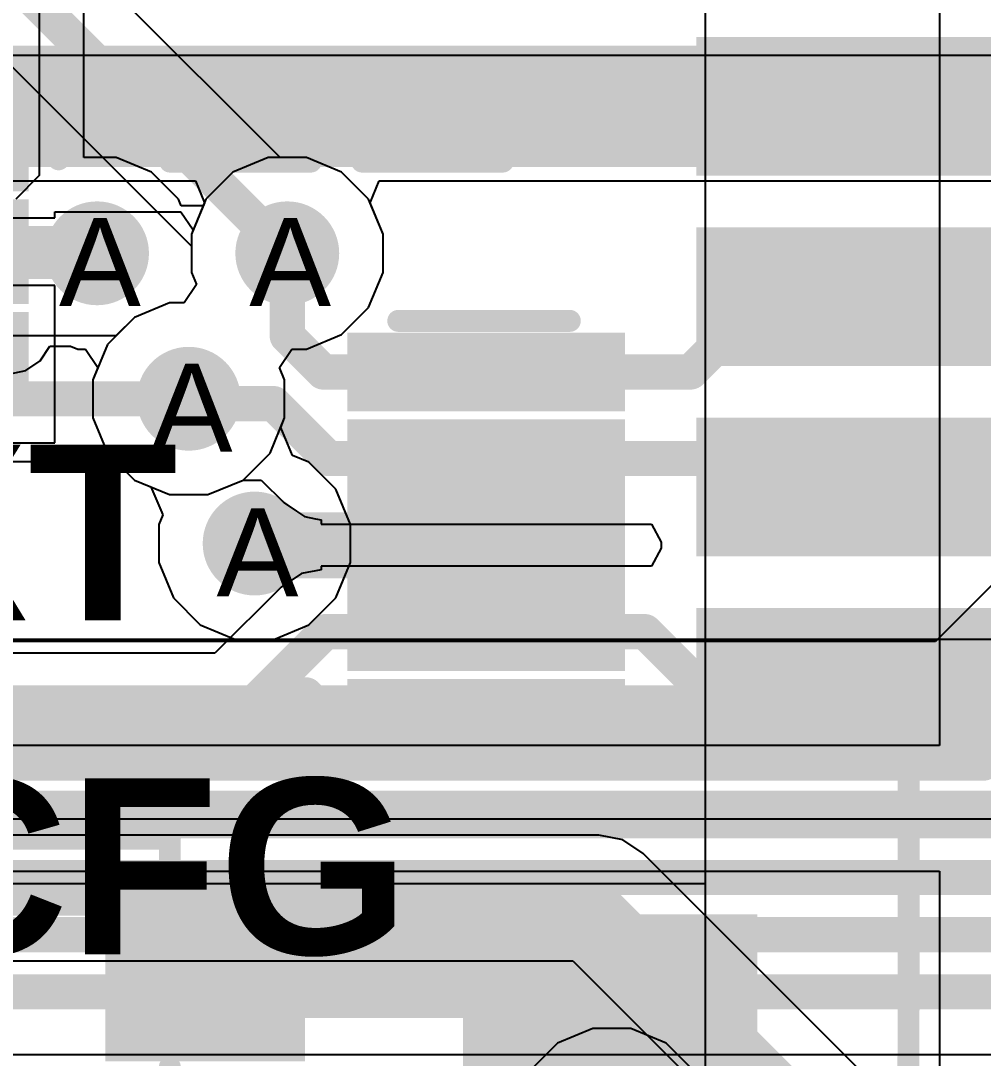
# Model space of a CAD drawing. Header units: inches. Extents: x 0 to 5271, y 0 to 5417.
# Drawn here: x 130.17 to 135.73, y 56.98 to 62.97 of the extents above; entities that cross this region are included whole.
import ezdxf

# ---------------------------------------------------------------- set-up
doc = ezdxf.new("R2010")
doc.units = ezdxf.units.IN
for name, color, linetype in [('Bottom Layer', 5, 'Continuous'), ('Bottom Overlay', 54, 'Continuous'), ('Bottom Paste', 16, 'Continuous'), ('Bottom Solder', 6, 'Continuous'), ('Drill Drawing', 1, 'Continuous'), ('L2_GND1', 16, 'Continuous'), ('L3_SIG1', 76, 'Continuous'), ('L4_PWR', 90, 'Continuous'), ('L5_GND2', 156, 'Continuous'), ('L6_SIG2', 130, 'Continuous'), ('L7_GND3', 216, 'Continuous'), ('Top Layer', 1, 'Continuous'), ('Top Overlay', 2, 'Continuous'), ('Via Holes', 16, 'Continuous')]:
    doc.layers.add(name, color=color, linetype=linetype)
doc.styles.add('Arial', font='', dxfattribs={"height": 0.2})
doc.styles.add('Arial_Bold', font='', dxfattribs={"height": 0.2})
doc.styles.get('Arial').set_extended_font_data('Arial')
doc.styles.get('Arial_Bold').set_extended_font_data('Arial', bold=True)

# ---------------------------------------------------------------- blocks, each defined once
blk = doc.blocks.new('SC_70_6_B_297')
at = {"layer": 'Bottom Layer'}
for points in [[(-1.465, 0.85), (-0.315, 0.85), (-0.315, 0.45), (-1.465, 0.45)], [(0.315, 0.85), (1.465, 0.85), (1.465, 0.45), (0.315, 0.45)], [(-1.465, 0.2), (-0.315, 0.2), (-0.315, -0.2), (-1.465, -0.2)], [(0.315, 0.2), (1.465, 0.2), (1.465, -0.2), (0.315, -0.2)], [(-1.465, -0.45), (-0.315, -0.45), (-0.315, -0.85), (-1.465, -0.85)], [(0.315, -0.45), (1.465, -0.45), (1.465, -0.85), (0.315, -0.85)]]:
    blk.add_hatch(color=5, dxfattribs=at).paths.add_polyline_path(points)
at = {"layer": 'Bottom Paste'}
for points in [[(-1.465, 0.85), (-0.315, 0.85), (-0.315, 0.45), (-1.465, 0.45)], [(0.315, 0.85), (1.465, 0.85), (1.465, 0.45), (0.315, 0.45)], [(-1.465, 0.2), (-0.315, 0.2), (-0.315, -0.2), (-1.465, -0.2)], [(0.315, 0.2), (1.465, 0.2), (1.465, -0.2), (0.315, -0.2)], [(-1.465, -0.45), (-0.315, -0.45), (-0.315, -0.85), (-1.465, -0.85)], [(0.315, -0.45), (1.465, -0.45), (1.465, -0.85), (0.315, -0.85)]]:
    blk.add_hatch(color=16, dxfattribs=at).paths.add_polyline_path(points)
at = {"layer": 'Bottom Solder'}
for points in [[(-1.5666, 0.9516), (-0.2134, 0.9516), (-0.2134, 0.3484), (-1.5666, 0.3484)], [(0.2134, 0.9516), (1.5666, 0.9516), (1.5666, 0.3484), (0.2134, 0.3484)], [(-1.5666, 0.3016), (-0.2134, 0.3016), (-0.2134, -0.3016), (-1.5666, -0.3016)], [(0.2134, 0.3016), (1.5666, 0.3016), (1.5666, -0.3016), (0.2134, -0.3016)], [(-1.5666, -0.3484), (-0.2134, -0.3484), (-0.2134, -0.9516), (-1.5666, -0.9516)], [(0.2134, -0.3484), (1.5666, -0.3484), (1.5666, -0.9516), (0.2134, -0.9516)]]:
    blk.add_hatch(color=6, dxfattribs=at).paths.add_polyline_path(points)
at = {"layer": 'Bottom Overlay'}
for points in [[(0.625, 1.07, 0.127, 0.127, 0), (-0.625, 1.07, 0.127, 0.127, 0)], [(-1.7406, -0.5334, 0.127, 0.127, 0), (-1.7406, -0.7874, 0.127, 0.127, 0)], [(-1.6136, -0.6604, 0.127, 0.127, 0), (-1.7406, -0.5334, 0.127, 0.127, 0)], [(-1.6136, -0.6604, 0.127, 0.127, 0), (-1.7406, -0.7874, 0.127, 0.127, 0)], [(0.625, -1.07, 0.127, 0.127, 0), (-0.625, -1.07, 0.127, 0.127, 0)]]:
    blk.add_lwpolyline(points, format="xyseb", dxfattribs=at)
for points in [[(-0.6567, 1.07, 0.0635, 0.0635, 1), (-0.5932, 1.07, 0.0635, 0.0635, 1)], [(0.5932, 1.07, 0.0635, 0.0635, 1), (0.6567, 1.07, 0.0635, 0.0635, 1)], [(-1.7724, -0.5334, 0.0635, 0.0635, 1), (-1.7089, -0.5334, 0.0635, 0.0635, 1)], [(-1.7724, -0.5334, 0.0635, 0.0635, 1), (-1.7089, -0.5334, 0.0635, 0.0635, 1)], [(-1.6454, -0.6604, 0.0635, 0.0635, 1), (-1.5819, -0.6604, 0.0635, 0.0635, 1)], [(-1.6454, -0.6604, 0.0635, 0.0635, 1), (-1.5819, -0.6604, 0.0635, 0.0635, 1)], [(-1.7724, -0.7874, 0.0635, 0.0635, 1), (-1.7089, -0.7874, 0.0635, 0.0635, 1)], [(-1.7724, -0.7874, 0.0635, 0.0635, 1), (-1.7089, -0.7874, 0.0635, 0.0635, 1)], [(-0.6567, -1.07, 0.0635, 0.0635, 1), (-0.5932, -1.07, 0.0635, 0.0635, 1)], [(0.5932, -1.07, 0.0635, 0.0635, 1), (0.6567, -1.07, 0.0635, 0.0635, 1)]]:
    blk.add_lwpolyline(points, format="xyseb", close=True, dxfattribs=at)
blk = doc.blocks.new('SOD_123_B_302')
at = {"layer": 'Bottom Layer'}
for points in [[(-2.05, -0.45), (-2.05, 0.45), (-1.1, 0.45), (-1.1, -0.45)], [(1.1, -0.45), (1.1, 0.45), (2.05, 0.45), (2.05, -0.45)]]:
    blk.add_hatch(color=5, dxfattribs=at).paths.add_polyline_path(points)
at = {"layer": 'Bottom Overlay'}
for points in [[(0.9652, 0.5077), (2.8194, 0.5077), (2.8194, 0.7997), (0.9652, 0.7997)], [(2.1199, -0.7878), (2.8194, -0.7878), (2.8194, 0.787), (2.1199, 0.787)], [(0.9652, -0.8003), (2.8194, -0.8003), (2.8194, -0.5083), (0.9652, -0.5083)]]:
    blk.add_hatch(color=54, dxfattribs=at).paths.add_polyline_path(points)
at = {"layer": 'Bottom Paste'}
for points in [[(-2.05, -0.45), (-2.05, 0.45), (-1.1, 0.45), (-1.1, -0.45)], [(1.1, -0.45), (1.1, 0.45), (2.05, 0.45), (2.05, -0.45)]]:
    blk.add_hatch(color=16, dxfattribs=at).paths.add_polyline_path(points)
at = {"layer": 'Bottom Solder'}
for points in [[(-2.1516, -0.5516), (-2.1516, 0.5516), (-0.9984, 0.5516), (-0.9984, -0.5516)], [(0.9984, -0.5516), (0.9984, 0.5516), (2.1516, 0.5516), (2.1516, -0.5516)]]:
    blk.add_hatch(color=6, dxfattribs=at).paths.add_polyline_path(points)
at = {"layer": 'Bottom Overlay'}
for points in [[(-1.3716, 0.7366, 0.127, 0.127, 0), (-1.3716, 0.5842, 0.127, 0.127, 0)], [(0.9652, 0.7366, 0.127, 0.127, 0), (-1.3716, 0.7366, 0.127, 0.127, 0)], [(-1.3716, -0.5842, 0.127, 0.127, 0), (-1.3716, -0.7366, 0.127, 0.127, 0)], [(0.9652, -0.7366, 0.127, 0.127, 0), (-1.3716, -0.7366, 0.127, 0.127, 0)]]:
    blk.add_lwpolyline(points, format="xyseb", dxfattribs=at)
for points in [[(-1.4034, 0.7366, 0.0635, 0.0635, 1), (-1.3399, 0.7366, 0.0635, 0.0635, 1)], [(-1.4034, 0.7366, 0.0635, 0.0635, 1), (-1.3399, 0.7366, 0.0635, 0.0635, 1)], [(0.9334, 0.7366, 0.0635, 0.0635, 1), (0.9969, 0.7366, 0.0635, 0.0635, 1)], [(-1.4034, 0.5842, 0.0635, 0.0635, 1), (-1.3399, 0.5842, 0.0635, 0.0635, 1)], [(-1.4034, -0.5842, 0.0635, 0.0635, 1), (-1.3399, -0.5842, 0.0635, 0.0635, 1)], [(-1.4034, -0.7366, 0.0635, 0.0635, 1), (-1.3399, -0.7366, 0.0635, 0.0635, 1)], [(-1.4034, -0.7366, 0.0635, 0.0635, 1), (-1.3399, -0.7366, 0.0635, 0.0635, 1)], [(0.9334, -0.7366, 0.0635, 0.0635, 1), (0.9969, -0.7366, 0.0635, 0.0635, 1)]]:
    blk.add_lwpolyline(points, format="xyseb", close=True, dxfattribs=at)
blk = doc.blocks.new('CAP_0402_B_334')
at = {"layer": 'Bottom Layer'}
for points in [[(-0.2413, 0.3175), (-0.2413, -0.3175), (-0.6985, -0.3175), (-0.6985, 0.3175)], [(0.6985, 0.3175), (0.6985, -0.3175), (0.2413, -0.3175), (0.2413, 0.3175)]]:
    blk.add_hatch(color=5, dxfattribs=at).paths.add_polyline_path(points)
at = {"layer": 'Bottom Paste'}
for points in [[(-0.2413, 0.3175), (-0.2413, -0.3175), (-0.6985, -0.3175), (-0.6985, 0.3175)], [(0.6985, 0.3175), (0.6985, -0.3175), (0.2413, -0.3175), (0.2413, 0.3175)]]:
    blk.add_hatch(color=16, dxfattribs=at).paths.add_polyline_path(points)
at = {"layer": 'Bottom Solder'}
for points in [[(-0.1813, 0.3775), (-0.1813, -0.3775), (-0.7585, -0.3775), (-0.7585, 0.3775)], [(0.7585, 0.3775), (0.7585, -0.3775), (0.1813, -0.3775), (0.1813, 0.3775)]]:
    blk.add_hatch(color=6, dxfattribs=at).paths.add_polyline_path(points)
at = {"layer": 'Bottom Overlay'}
for points in [[(-0.7874, -0.4064, 0.127, 0.127, 0), (-0.7874, 0.4064, 0.127, 0.127, 0)], [(-0.2794, 0.4064, 0.127, 0.127, 0), (-0.7874, 0.4064, 0.127, 0.127, 0)], [(0.7874, 0.4064, 0.127, 0.127, 0), (0.2794, 0.4064, 0.127, 0.127, 0)], [(0.7874, -0.4064, 0.127, 0.127, 0), (0.7874, 0.4064, 0.127, 0.127, 0)], [(-0.2794, -0.4064, 0.127, 0.127, 0), (-0.7874, -0.4064, 0.127, 0.127, 0)], [(0.7874, -0.4064, 0.127, 0.127, 0), (0.2794, -0.4064, 0.127, 0.127, 0)]]:
    blk.add_lwpolyline(points, format="xyseb", dxfattribs=at)
for points in [[(-0.8191, 0.4064, 0.0635, 0.0635, 1), (-0.7556, 0.4064, 0.0635, 0.0635, 1)], [(-0.8191, 0.4064, 0.0635, 0.0635, 1), (-0.7556, 0.4064, 0.0635, 0.0635, 1)], [(-0.3111, 0.4064, 0.0635, 0.0635, 1), (-0.2476, 0.4064, 0.0635, 0.0635, 1)], [(0.2477, 0.4064, 0.0635, 0.0635, 1), (0.3112, 0.4064, 0.0635, 0.0635, 1)], [(0.7557, 0.4064, 0.0635, 0.0635, 1), (0.8192, 0.4064, 0.0635, 0.0635, 1)], [(0.7557, 0.4064, 0.0635, 0.0635, 1), (0.8192, 0.4064, 0.0635, 0.0635, 1)], [(-0.8191, -0.4064, 0.0635, 0.0635, 1), (-0.7556, -0.4064, 0.0635, 0.0635, 1)], [(-0.8191, -0.4064, 0.0635, 0.0635, 1), (-0.7556, -0.4064, 0.0635, 0.0635, 1)], [(-0.3111, -0.4064, 0.0635, 0.0635, 1), (-0.2476, -0.4064, 0.0635, 0.0635, 1)], [(0.2477, -0.4064, 0.0635, 0.0635, 1), (0.3112, -0.4064, 0.0635, 0.0635, 1)], [(0.7557, -0.4064, 0.0635, 0.0635, 1), (0.8192, -0.4064, 0.0635, 0.0635, 1)], [(0.7557, -0.4064, 0.0635, 0.0635, 1), (0.8192, -0.4064, 0.0635, 0.0635, 1)]]:
    blk.add_lwpolyline(points, format="xyseb", close=True, dxfattribs=at)
blk = doc.blocks.new('CAP_0402_B_335')
at = {"layer": 'Bottom Layer'}
for points in [[(-0.2413, 0.3175), (-0.2413, -0.3175), (-0.6985, -0.3175), (-0.6985, 0.3175)], [(0.6985, 0.3175), (0.6985, -0.3175), (0.2413, -0.3175), (0.2413, 0.3175)]]:
    blk.add_hatch(color=5, dxfattribs=at).paths.add_polyline_path(points)
at = {"layer": 'Bottom Paste'}
for points in [[(-0.2413, 0.3175), (-0.2413, -0.3175), (-0.6985, -0.3175), (-0.6985, 0.3175)], [(0.6985, 0.3175), (0.6985, -0.3175), (0.2413, -0.3175), (0.2413, 0.3175)]]:
    blk.add_hatch(color=16, dxfattribs=at).paths.add_polyline_path(points)
at = {"layer": 'Bottom Solder'}
for points in [[(-0.1813, 0.3775), (-0.1813, -0.3775), (-0.7585, -0.3775), (-0.7585, 0.3775)], [(0.7585, 0.3775), (0.7585, -0.3775), (0.1813, -0.3775), (0.1813, 0.3775)]]:
    blk.add_hatch(color=6, dxfattribs=at).paths.add_polyline_path(points)
at = {"layer": 'Bottom Overlay'}
for points in [[(-0.7874, -0.4064, 0.127, 0.127, 0), (-0.7874, 0.4064, 0.127, 0.127, 0)], [(-0.2794, 0.4064, 0.127, 0.127, 0), (-0.7874, 0.4064, 0.127, 0.127, 0)], [(0.7874, 0.4064, 0.127, 0.127, 0), (0.2794, 0.4064, 0.127, 0.127, 0)], [(0.7874, -0.4064, 0.127, 0.127, 0), (0.7874, 0.4064, 0.127, 0.127, 0)], [(-0.2794, -0.4064, 0.127, 0.127, 0), (-0.7874, -0.4064, 0.127, 0.127, 0)], [(0.7874, -0.4064, 0.127, 0.127, 0), (0.2794, -0.4064, 0.127, 0.127, 0)]]:
    blk.add_lwpolyline(points, format="xyseb", dxfattribs=at)
for points in [[(-0.8192, 0.4064, 0.0635, 0.0635, 1), (-0.7557, 0.4064, 0.0635, 0.0635, 1)], [(-0.8192, 0.4064, 0.0635, 0.0635, 1), (-0.7557, 0.4064, 0.0635, 0.0635, 1)], [(-0.3112, 0.4064, 0.0635, 0.0635, 1), (-0.2477, 0.4064, 0.0635, 0.0635, 1)], [(0.2476, 0.4064, 0.0635, 0.0635, 1), (0.3111, 0.4064, 0.0635, 0.0635, 1)], [(0.7556, 0.4064, 0.0635, 0.0635, 1), (0.8191, 0.4064, 0.0635, 0.0635, 1)], [(0.7556, 0.4064, 0.0635, 0.0635, 1), (0.8191, 0.4064, 0.0635, 0.0635, 1)], [(-0.8192, -0.4064, 0.0635, 0.0635, 1), (-0.7557, -0.4064, 0.0635, 0.0635, 1)], [(-0.8192, -0.4064, 0.0635, 0.0635, 1), (-0.7557, -0.4064, 0.0635, 0.0635, 1)], [(-0.3112, -0.4064, 0.0635, 0.0635, 1), (-0.2477, -0.4064, 0.0635, 0.0635, 1)], [(0.2476, -0.4064, 0.0635, 0.0635, 1), (0.3111, -0.4064, 0.0635, 0.0635, 1)], [(0.7556, -0.4064, 0.0635, 0.0635, 1), (0.8191, -0.4064, 0.0635, 0.0635, 1)], [(0.7556, -0.4064, 0.0635, 0.0635, 1), (0.8191, -0.4064, 0.0635, 0.0635, 1)]]:
    blk.add_lwpolyline(points, format="xyseb", close=True, dxfattribs=at)
blk = doc.blocks.new('U_DFN2510_10_B_423')
at = {"layer": 'Bottom Layer'}
for points in [[(-0.7, 1.125), (-0.075, 1.125), (-0.075, 0.875), (-0.7, 0.875)], [(0.075, 1.125), (0.7, 1.125), (0.7, 0.875), (0.075, 0.875)], [(-0.7, 0.625), (-0.075, 0.625), (-0.075, 0.375), (-0.7, 0.375)], [(0.075, 0.625), (0.7, 0.625), (0.7, 0.375), (0.075, 0.375)], [(-0.7, 0.225), (-0.075, 0.225), (-0.075, -0.225), (-0.7, -0.225)], [(0.075, 0.225), (0.7, 0.225), (0.7, -0.225), (0.075, -0.225)], [(-0.7, -0.375), (-0.075, -0.375), (-0.075, -0.625), (-0.7, -0.625)], [(0.075, -0.375), (0.7, -0.375), (0.7, -0.625), (0.075, -0.625)], [(-0.7, -0.875), (-0.075, -0.875), (-0.075, -1.125), (-0.7, -1.125)], [(0.075, -0.875), (0.7, -0.875), (0.7, -1.125), (0.075, -1.125)]]:
    blk.add_hatch(color=5, dxfattribs=at).paths.add_polyline_path(points)
at = {"layer": 'Bottom Paste'}
for points in [[(-0.7, 1.125), (-0.075, 1.125), (-0.075, 0.875), (-0.7, 0.875)], [(0.075, 1.125), (0.7, 1.125), (0.7, 0.875), (0.075, 0.875)], [(-0.7, 0.625), (-0.075, 0.625), (-0.075, 0.375), (-0.7, 0.375)], [(0.075, 0.625), (0.7, 0.625), (0.7, 0.375), (0.075, 0.375)], [(-0.7, 0.225), (-0.075, 0.225), (-0.075, -0.225), (-0.7, -0.225)], [(0.075, 0.225), (0.7, 0.225), (0.7, -0.225), (0.075, -0.225)], [(-0.7, -0.375), (-0.075, -0.375), (-0.075, -0.625), (-0.7, -0.625)], [(0.075, -0.375), (0.7, -0.375), (0.7, -0.625), (0.075, -0.625)], [(-0.7, -0.875), (-0.075, -0.875), (-0.075, -1.125), (-0.7, -1.125)], [(0.075, -0.875), (0.7, -0.875), (0.7, -1.125), (0.075, -1.125)]]:
    blk.add_hatch(color=16, dxfattribs=at).paths.add_polyline_path(points)
at = {"layer": 'Bottom Solder'}
for points in [[(-0.8016, 1.2266), (0.0266, 1.2266), (0.0266, 0.7734), (-0.8016, 0.7734)], [(-0.0266, 1.2266), (0.8016, 1.2266), (0.8016, 0.7734), (-0.0266, 0.7734)], [(-0.8016, 0.7266), (0.0266, 0.7266), (0.0266, 0.2734), (-0.8016, 0.2734)], [(-0.0266, 0.7266), (0.8016, 0.7266), (0.8016, 0.2734), (-0.0266, 0.2734)], [(-0.8016, 0.3266), (0.0266, 0.3266), (0.0266, -0.3266), (-0.8016, -0.3266)], [(-0.0266, 0.3266), (0.8016, 0.3266), (0.8016, -0.3266), (-0.0266, -0.3266)], [(-0.8016, -0.2734), (0.0266, -0.2734), (0.0266, -0.7266), (-0.8016, -0.7266)], [(-0.0266, -0.2734), (0.8016, -0.2734), (0.8016, -0.7266), (-0.0266, -0.7266)], [(-0.8016, -0.7734), (0.0266, -0.7734), (0.0266, -1.2266), (-0.8016, -1.2266)], [(-0.0266, -0.7734), (0.8016, -0.7734), (0.8016, -1.2266), (-0.0266, -1.2266)]]:
    blk.add_hatch(color=6, dxfattribs=at).paths.add_polyline_path(points)
at = {"layer": 'Bottom Overlay'}
for points in [[(-0.508, 1.2954, 0.127, 0.127, 0), (0.4826, 1.2954, 0.127, 0.127, 0)], [(-1.0414, -1.1684, 0.2, 0.2, 0), (-1.0414, -0.8636, 0.2, 0.2, 0)], [(-1.0414, -0.8636, 0.2, 0.2, 0), (-0.889, -1.016, 0.2, 0.2, 0)], [(-1.0414, -1.1684, 0.2, 0.2, 0), (-0.889, -1.016, 0.2, 0.2, 0)], [(-0.508, -1.2954, 0.127, 0.127, 0), (0.4826, -1.2954, 0.127, 0.127, 0)]]:
    blk.add_lwpolyline(points, format="xyseb", dxfattribs=at)
for points in [[(-0.5398, 1.2954, 0.0635, 0.0635, 1), (-0.4763, 1.2954, 0.0635, 0.0635, 1)], [(0.4508, 1.2954, 0.0635, 0.0635, 1), (0.5143, 1.2954, 0.0635, 0.0635, 1)], [(-1.0914, -0.8636, 0.1, 0.1, 1), (-0.9914, -0.8636, 0.1, 0.1, 1)], [(-1.0914, -0.8636, 0.1, 0.1, 1), (-0.9914, -0.8636, 0.1, 0.1, 1)], [(-0.939, -1.016, 0.1, 0.1, 1), (-0.839, -1.016, 0.1, 0.1, 1)], [(-0.939, -1.016, 0.1, 0.1, 1), (-0.839, -1.016, 0.1, 0.1, 1)], [(-1.0914, -1.1684, 0.1, 0.1, 1), (-0.9914, -1.1684, 0.1, 0.1, 1)], [(-1.0914, -1.1684, 0.1, 0.1, 1), (-0.9914, -1.1684, 0.1, 0.1, 1)], [(-0.5398, -1.2954, 0.0635, 0.0635, 1), (-0.4763, -1.2954, 0.0635, 0.0635, 1)], [(0.4508, -1.2954, 0.0635, 0.0635, 1), (0.5143, -1.2954, 0.0635, 0.0635, 1)]]:
    blk.add_lwpolyline(points, format="xyseb", close=True, dxfattribs=at)
blk = doc.blocks.new('TF_01A_B_532')
at = {"layer": 'Bottom Layer'}
for points in [[(-1.4045, -4.5), (-0.7045, -4.5), (-0.7045, -6.1), (-1.4045, -6.1)], [(-0.3042, -4.5), (0.3959, -4.5), (0.3959, -6.1), (-0.3042, -6.1)], [(0.7954, -4.5), (1.4954, -4.5), (1.4954, -6.1), (0.7954, -6.1)], [(1.895, -4.5), (2.595, -4.5), (2.595, -6.1), (1.895, -6.1)]]:
    blk.add_hatch(color=5, dxfattribs=at).paths.add_polyline_path(points)
at = {"layer": 'Bottom Paste'}
for points in [[(-1.4045, -4.5), (-0.7045, -4.5), (-0.7045, -6.1), (-1.4045, -6.1)], [(-0.3042, -4.5), (0.3959, -4.5), (0.3959, -6.1), (-0.3042, -6.1)], [(0.7954, -4.5), (1.4954, -4.5), (1.4954, -6.1), (0.7954, -6.1)], [(1.895, -4.5), (2.595, -4.5), (2.595, -6.1), (1.895, -6.1)]]:
    blk.add_hatch(color=16, dxfattribs=at).paths.add_polyline_path(points)
at = {"layer": 'Bottom Solder'}
for points in [[(-1.4553, -4.4492), (-0.6537, -4.4492), (-0.6537, -6.1508), (-1.4553, -6.1508)], [(-0.355, -4.4492), (0.4467, -4.4492), (0.4467, -6.1508), (-0.355, -6.1508)], [(0.7446, -4.4492), (1.5462, -4.4492), (1.5462, -6.1508), (0.7446, -6.1508)], [(1.8442, -4.4492), (2.6458, -4.4492), (2.6458, -6.1508), (1.8442, -6.1508)]]:
    blk.add_hatch(color=6, dxfattribs=at).paths.add_polyline_path(points)
at = {"layer": 'Bottom Overlay'}
blk.add_lwpolyline([(5.8386, -4.9266, 0.127, 0.127, 0), (2.7395, -4.9256, 0.127, 0.127, 0)], format="xyseb", dxfattribs=at)
blk.add_lwpolyline([(2.7078, -4.9256, 0.0635, 0.0635, 1), (2.7713, -4.9256, 0.0635, 0.0635, 1)], format="xyseb", close=True, dxfattribs=at)

msp = doc.modelspace()

# ---------------------------------------------------------------- hatches: boundary and pattern name
at = {"layer": 'Bottom Layer'}
for points in [[(128.9651, 62.1265), (135.7262, 62.1265), (135.7262, 62.8265), (128.9651, 62.8265)], [(131.523, 59.7485), (133.2484, 59.7485), (133.2484, 60.1301), (131.523, 60.1301)], [(134.4268, 57.2091), (134.4268, 57.8081), (131.441, 57.8081), (131.441, 57.2091)], [(134.4268, 57.8081), (132.7268, 57.8081), (132.7268, 54.8223), (134.4268, 54.8223)]]:
    msp.add_hatch(color=5, dxfattribs=at).paths.add_polyline_path(points)
h = msp.add_hatch(color=5, dxfattribs=at)
edge = h.paths.add_edge_path()
edge.add_arc((130.6126, 61.6269), 0.3, 0, 360)
h = msp.add_hatch(color=5, dxfattribs=at)
edge = h.paths.add_edge_path()
edge.add_arc((131.7115, 61.6269), 0.3, 0, 360)
h = msp.add_hatch(color=5, dxfattribs=at)
edge = h.paths.add_edge_path()
edge.add_arc((131.1421, 60.7866), 0.3, 0, 360)
h = msp.add_hatch(color=5, dxfattribs=at)
edge = h.paths.add_edge_path()
edge.add_arc((131.523, 59.9502), 0.3, 0, 360)
at = {"layer": 'L2_GND1'}
h = msp.add_hatch(color=16, dxfattribs=at)
edge = h.paths.add_edge_path()
edge.add_arc((130.6126, 61.6269), 0.3, 0, 360)
h = msp.add_hatch(color=16, dxfattribs=at)
edge = h.paths.add_edge_path()
edge.add_arc((131.7115, 61.6269), 0.3, 0, 360)
h = msp.add_hatch(color=16, dxfattribs=at)
edge = h.paths.add_edge_path()
edge.add_arc((131.1421, 60.7866), 0.3, 0, 360)
h = msp.add_hatch(color=16, dxfattribs=at)
edge = h.paths.add_edge_path()
edge.add_arc((131.523, 59.9502), 0.3, 0, 360)
at = {"layer": 'L3_SIG1'}
h = msp.add_hatch(color=76, dxfattribs=at)
edge = h.paths.add_edge_path()
edge.add_arc((130.6126, 61.6269), 0.3, 0, 360)
h = msp.add_hatch(color=76, dxfattribs=at)
edge = h.paths.add_edge_path()
edge.add_arc((131.7115, 61.6269), 0.3, 0, 360)
h = msp.add_hatch(color=76, dxfattribs=at)
edge = h.paths.add_edge_path()
edge.add_arc((131.1421, 60.7866), 0.3, 0, 360)
h = msp.add_hatch(color=76, dxfattribs=at)
edge = h.paths.add_edge_path()
edge.add_arc((131.523, 59.9502), 0.3, 0, 360)
at = {"layer": 'L4_PWR'}
h = msp.add_hatch(color=90, dxfattribs=at)
edge = h.paths.add_edge_path()
edge.add_arc((130.6126, 61.6269), 0.3, 0, 360)
h = msp.add_hatch(color=90, dxfattribs=at)
edge = h.paths.add_edge_path()
edge.add_arc((131.7115, 61.6269), 0.3, 0, 360)
h = msp.add_hatch(color=90, dxfattribs=at)
edge = h.paths.add_edge_path()
edge.add_arc((131.1421, 60.7866), 0.3, 0, 360)
h = msp.add_hatch(color=90, dxfattribs=at)
edge = h.paths.add_edge_path()
edge.add_arc((131.523, 59.9502), 0.3, 0, 360)
at = {"layer": 'L5_GND2'}
h = msp.add_hatch(color=156, dxfattribs=at)
edge = h.paths.add_edge_path()
edge.add_arc((130.6126, 61.6269), 0.3, 0, 360)
h = msp.add_hatch(color=156, dxfattribs=at)
edge = h.paths.add_edge_path()
edge.add_arc((131.7115, 61.6269), 0.3, 0, 360)
h = msp.add_hatch(color=156, dxfattribs=at)
edge = h.paths.add_edge_path()
edge.add_arc((131.1421, 60.7866), 0.3, 0, 360)
h = msp.add_hatch(color=156, dxfattribs=at)
edge = h.paths.add_edge_path()
edge.add_arc((131.523, 59.9502), 0.3, 0, 360)
at = {"layer": 'L6_SIG2'}
h = msp.add_hatch(color=130, dxfattribs=at)
edge = h.paths.add_edge_path()
edge.add_arc((130.6126, 61.6269), 0.3, 0, 360)
h = msp.add_hatch(color=130, dxfattribs=at)
edge = h.paths.add_edge_path()
edge.add_arc((131.7115, 61.6269), 0.3, 0, 360)
h = msp.add_hatch(color=130, dxfattribs=at)
edge = h.paths.add_edge_path()
edge.add_arc((131.1421, 60.7866), 0.3, 0, 360)
h = msp.add_hatch(color=130, dxfattribs=at)
edge = h.paths.add_edge_path()
edge.add_arc((131.523, 59.9502), 0.3, 0, 360)
at = {"layer": 'L7_GND3'}
h = msp.add_hatch(color=216, dxfattribs=at)
edge = h.paths.add_edge_path()
edge.add_arc((130.6126, 61.6269), 0.3, 0, 360)
h = msp.add_hatch(color=216, dxfattribs=at)
edge = h.paths.add_edge_path()
edge.add_arc((131.7115, 61.6269), 0.3, 0, 360)
h = msp.add_hatch(color=216, dxfattribs=at)
edge = h.paths.add_edge_path()
edge.add_arc((131.1421, 60.7866), 0.3, 0, 360)
h = msp.add_hatch(color=216, dxfattribs=at)
edge = h.paths.add_edge_path()
edge.add_arc((131.523, 59.9502), 0.3, 0, 360)
at = {"layer": 'Top Layer'}
h = msp.add_hatch(color=1, dxfattribs=at)
edge = h.paths.add_edge_path()
edge.add_arc((130.6126, 61.6269), 0.3, 0, 360)
h = msp.add_hatch(color=1, dxfattribs=at)
edge = h.paths.add_edge_path()
edge.add_arc((131.7115, 61.6269), 0.3, 0, 360)
h = msp.add_hatch(color=1, dxfattribs=at)
edge = h.paths.add_edge_path()
edge.add_arc((131.1421, 60.7866), 0.3, 0, 360)
h = msp.add_hatch(color=1, dxfattribs=at)
edge = h.paths.add_edge_path()
edge.add_arc((131.523, 59.9502), 0.3, 0, 360)
at = {"layer": 'Via Holes'}
h = msp.add_hatch(color=7, dxfattribs=at)
edge = h.paths.add_edge_path()
edge.add_arc((130.6126, 61.6269), 0.15, 0, 360)
h = msp.add_hatch(color=7, dxfattribs=at)
edge = h.paths.add_edge_path()
edge.add_arc((131.7115, 61.6269), 0.15, 0, 360)
h = msp.add_hatch(color=7, dxfattribs=at)
edge = h.paths.add_edge_path()
edge.add_arc((131.1421, 60.7866), 0.15, 0, 360)
h = msp.add_hatch(color=7, dxfattribs=at)
edge = h.paths.add_edge_path()
edge.add_arc((131.523, 59.9502), 0.15, 0, 360)

# ---------------------------------------------------------------- linework, layer by layer
at = {"layer": 'Bottom Layer'}
for p, q in [((134.1262, 68.5799), (134.1262, 53.0937)), ((130.3691, 61.8326), (130.3691, 61.8675)), ((130.3691, 61.8675), (131.0973, 61.8675)), ((131.0973, 61.8675), (131.1678, 61.7619)), ((128.7112, 61.8326), (130.3691, 61.8326)), ((131.1678, 61.7619), (131.1575, 61.7371)), ((131.1575, 61.7371), (131.1575, 61.5167)), ((131.1575, 61.5167), (131.1867, 61.4462)), ((130.3691, 61.4406), (128.7161, 61.4406)), ((130.3691, 60.5326), (130.3691, 61.4406)), ((131.1867, 61.4462), (131.1162, 61.3406)), ((131.0319, 61.3406), (130.8283, 61.2563)), ((131.1162, 61.3406), (131.0319, 61.3406)), ((130.8283, 61.2563), (130.6725, 61.1004)), ((130.6725, 61.1004), (130.5881, 60.8968)), ((130.5881, 60.8968), (130.5881, 60.6764)), ((130.5881, 60.6764), (130.6725, 60.4728)), ((128.7211, 60.5326), (130.3691, 60.5326)), ((130.6725, 60.4728), (130.8283, 60.317)), ((130.8283, 60.317), (131.0319, 60.2326)), ((131.2523, 60.2326), (131.4559, 60.317)), ((131.4559, 60.317), (131.5614, 60.317)), ((131.5614, 60.317), (131.6935, 60.1849)), ((131.0319, 60.2326), (131.2523, 60.2326)), ((131.6935, 60.1849), (131.6935, 60.1849)), ((131.6935, 60.1849), (131.6935, 60.1849)), ((131.6935, 60.1849), (131.765, 60.137)), ((131.765, 60.137), (131.8111, 60.1063)), ((131.8111, 60.1063), (131.8111, 60.1063)), ((131.8111, 60.1063), (131.8111, 60.1063)), ((131.8111, 60.1063), (131.874, 60.0938)), ((131.874, 60.0938), (131.9069, 60.0872)), ((131.9069, 60.0872), (131.9069, 60.0622)), ((131.9069, 60.0622), (133.8149, 60.0622)), ((133.8149, 60.0622), (133.8722, 59.959)), ((133.8722, 59.959), (133.8722, 59.9235)), ((133.8722, 59.9235), (133.8149, 59.8202)), ((131.7933, 59.7762), (131.6756, 59.6976)), ((131.9069, 59.7988), (131.7933, 59.7762)), ((133.8149, 59.8202), (131.9069, 59.8202)), ((131.9069, 59.8202), (131.9069, 59.7988)), ((131.6756, 59.6976), (131.294, 59.316)), ((131.6756, 59.6976), (131.6756, 59.6976)), ((131.294, 59.316), (122.8138, 59.316)), ((129.0099, 57.986), (134.1262, 57.986)), ((134.1262, 57.986), (134.1262, 53.0937))]:
    msp.add_line(p, q, dxfattribs=at)
for points in [[(129.545, 61.6317, 0.3048, 0.3048, 0), (130.6077, 61.6317, 0.3048, 0.3048, 0)], [(130.6077, 61.6317, 0.254, 0.254, 0), (130.6126, 61.6269, 0.254, 0.254, 0)], [(131.7115, 61.6269, 0.2032, 0.2032, 0), (131.7115, 61.6366, 0.2032, 0.2032, 0)], [(131.7115, 61.1489, 0.2032, 0.2032, 0), (131.7115, 61.6269, 0.2032, 0.2032, 0)], [(134.0412, 60.9412, 0.2032, 0.2032, 0), (134.4762, 61.3762, 0.2032, 0.2032, 0)], [(134.4762, 61.3762, 0.2032, 0.2032, 0), (134.9262, 61.3762, 0.2032, 0.2032, 0)], [(131.7115, 61.1489, 0.2032, 0.2032, 0), (131.9193, 60.9412, 0.2032, 0.2032, 0)], [(131.9193, 60.9412, 0.2032, 0.2032, 0), (132.4734, 60.9412, 0.2032, 0.2032, 0)], [(132.4734, 60.9412, 0.2032, 0.2032, 0), (133.2484, 60.9412, 0.2032, 0.2032, 0)], [(133.2484, 60.9412, 0.2032, 0.2032, 0), (134.0412, 60.9412, 0.2032, 0.2032, 0)], [(131.1421, 60.7866, 0.2032, 0.2032, 0), (131.1703, 60.7585, 0.2032, 0.2032, 0)], [(131.1703, 60.7585, 0.2032, 0.2032, 0), (131.6327, 60.7585, 0.2032, 0.2032, 0)], [(131.6327, 60.7585, 0.2032, 0.2032, 0), (131.9498, 60.4412, 0.2032, 0.2032, 0)], [(131.9498, 60.4412, 0.2032, 0.2032, 0), (132.4734, 60.4412, 0.2032, 0.2032, 0)], [(132.4734, 60.4412, 0.2032, 0.2032, 0), (133.2484, 60.4412, 0.2032, 0.2032, 0)], [(133.2484, 60.4412, 0.2032, 0.2032, 0), (134.7616, 60.4412, 0.2032, 0.2032, 0)], [(134.7616, 60.4412, 0.2032, 0.2032, 0), (134.9262, 60.2766, 0.2032, 0.2032, 0)], [(131.4442, 58.9534, 0.2032, 0.2032, 0), (131.932, 59.4412, 0.2032, 0.2032, 0)], [(131.932, 59.4412, 0.2032, 0.2032, 0), (132.4734, 59.4412, 0.2032, 0.2032, 0)], [(132.4734, 59.4412, 0.2032, 0.2032, 0), (133.2484, 59.4412, 0.2032, 0.2032, 0)], [(133.2484, 59.4412, 0.2032, 0.2032, 0), (133.7771, 59.4412, 0.2032, 0.2032, 0)], [(133.7771, 59.4412, 0.2032, 0.2032, 0), (134.0411, 59.1771, 0.2032, 0.2032, 0)], [(134.0411, 59.1771, 0.2032, 0.2032, 0), (134.9262, 59.177, 0.2032, 0.2032, 0)], [(58.3776, 58.9534, 0.2032, 0.2032, 0), (131.4442, 58.9534, 0.2032, 0.2032, 0)], [(100.5332, 58.3486, 0.2032, 0.2032, 0), (139.569, 58.3486, 0.2032, 0.2032, 0)]]:
    msp.add_lwpolyline(points, format="xyseb", dxfattribs=at)
for points in [[(130.5315, 61.6317, 0.1524, 0.1524, 1), (130.6839, 61.6317, 0.1524, 0.1524, 1)], [(130.5442, 61.6317, 0.127, 0.127, 1), (130.6712, 61.6317, 0.127, 0.127, 1)], [(130.5491, 61.6269, 0.127, 0.127, 1), (130.6761, 61.6269, 0.127, 0.127, 1)], [(131.6607, 61.6366, 0.1016, 0.1016, 1), (131.7623, 61.6366, 0.1016, 0.1016, 1)], [(131.6607, 61.6269, 0.1016, 0.1016, 1), (131.7623, 61.6269, 0.1016, 0.1016, 1)], [(131.6607, 61.6269, 0.1016, 0.1016, 1), (131.7623, 61.6269, 0.1016, 0.1016, 1)], [(134.4254, 61.3762, 0.1016, 0.1016, 1), (134.527, 61.3762, 0.1016, 0.1016, 1)], [(134.4254, 61.3762, 0.1016, 0.1016, 1), (134.527, 61.3762, 0.1016, 0.1016, 1)], [(134.8754, 61.3762, 0.1016, 0.1016, 1), (134.977, 61.3762, 0.1016, 0.1016, 1)], [(131.6607, 61.1489, 0.1016, 0.1016, 1), (131.7623, 61.1489, 0.1016, 0.1016, 1)], [(131.6607, 61.1489, 0.1016, 0.1016, 1), (131.7623, 61.1489, 0.1016, 0.1016, 1)], [(131.8685, 60.9412, 0.1016, 0.1016, 1), (131.9701, 60.9412, 0.1016, 0.1016, 1)], [(131.8685, 60.9412, 0.1016, 0.1016, 1), (131.9701, 60.9412, 0.1016, 0.1016, 1)], [(132.4226, 60.9412, 0.1016, 0.1016, 1), (132.5242, 60.9412, 0.1016, 0.1016, 1)], [(132.4226, 60.9412, 0.1016, 0.1016, 1), (132.5242, 60.9412, 0.1016, 0.1016, 1)], [(133.1976, 60.9412, 0.1016, 0.1016, 1), (133.2992, 60.9412, 0.1016, 0.1016, 1)], [(133.1976, 60.9412, 0.1016, 0.1016, 1), (133.2992, 60.9412, 0.1016, 0.1016, 1)], [(133.9904, 60.9412, 0.1016, 0.1016, 1), (134.092, 60.9412, 0.1016, 0.1016, 1)], [(133.9904, 60.9412, 0.1016, 0.1016, 1), (134.092, 60.9412, 0.1016, 0.1016, 1)], [(131.0913, 60.7866, 0.1016, 0.1016, 1), (131.1929, 60.7866, 0.1016, 0.1016, 1)], [(131.1195, 60.7585, 0.1016, 0.1016, 1), (131.2211, 60.7585, 0.1016, 0.1016, 1)], [(131.1195, 60.7585, 0.1016, 0.1016, 1), (131.2211, 60.7585, 0.1016, 0.1016, 1)], [(131.5819, 60.7585, 0.1016, 0.1016, 1), (131.6835, 60.7585, 0.1016, 0.1016, 1)], [(131.5819, 60.7585, 0.1016, 0.1016, 1), (131.6835, 60.7585, 0.1016, 0.1016, 1)], [(131.899, 60.4412, 0.1016, 0.1016, 1), (132.0006, 60.4412, 0.1016, 0.1016, 1)], [(131.899, 60.4412, 0.1016, 0.1016, 1), (132.0006, 60.4412, 0.1016, 0.1016, 1)], [(132.4226, 60.4412, 0.1016, 0.1016, 1), (132.5242, 60.4412, 0.1016, 0.1016, 1)], [(132.4226, 60.4412, 0.1016, 0.1016, 1), (132.5242, 60.4412, 0.1016, 0.1016, 1)], [(133.1976, 60.4412, 0.1016, 0.1016, 1), (133.2992, 60.4412, 0.1016, 0.1016, 1)], [(133.1976, 60.4412, 0.1016, 0.1016, 1), (133.2992, 60.4412, 0.1016, 0.1016, 1)], [(134.7108, 60.4412, 0.1016, 0.1016, 1), (134.8124, 60.4412, 0.1016, 0.1016, 1)], [(134.7108, 60.4412, 0.1016, 0.1016, 1), (134.8124, 60.4412, 0.1016, 0.1016, 1)], [(134.8754, 60.2766, 0.1016, 0.1016, 1), (134.977, 60.2766, 0.1016, 0.1016, 1)], [(131.8812, 59.4412, 0.1016, 0.1016, 1), (131.9828, 59.4412, 0.1016, 0.1016, 1)], [(131.8812, 59.4412, 0.1016, 0.1016, 1), (131.9828, 59.4412, 0.1016, 0.1016, 1)], [(132.4226, 59.4412, 0.1016, 0.1016, 1), (132.5242, 59.4412, 0.1016, 0.1016, 1)], [(132.4226, 59.4412, 0.1016, 0.1016, 1), (132.5242, 59.4412, 0.1016, 0.1016, 1)], [(133.1976, 59.4412, 0.1016, 0.1016, 1), (133.2992, 59.4412, 0.1016, 0.1016, 1)], [(133.1976, 59.4412, 0.1016, 0.1016, 1), (133.2992, 59.4412, 0.1016, 0.1016, 1)], [(133.7263, 59.4412, 0.1016, 0.1016, 1), (133.8279, 59.4412, 0.1016, 0.1016, 1)], [(133.7263, 59.4412, 0.1016, 0.1016, 1), (133.8279, 59.4412, 0.1016, 0.1016, 1)], [(133.9903, 59.1771, 0.1016, 0.1016, 1), (134.0919, 59.1771, 0.1016, 0.1016, 1)], [(133.9903, 59.1771, 0.1016, 0.1016, 1), (134.0919, 59.1771, 0.1016, 0.1016, 1)], [(134.8754, 59.177, 0.1016, 0.1016, 1), (134.977, 59.177, 0.1016, 0.1016, 1)], [(131.3934, 58.9534, 0.1016, 0.1016, 1), (131.495, 58.9534, 0.1016, 0.1016, 1)], [(131.3934, 58.9534, 0.1016, 0.1016, 1), (131.495, 58.9534, 0.1016, 0.1016, 1)]]:
    msp.add_lwpolyline(points, format="xyseb", close=True, dxfattribs=at)
at = {"layer": 'L2_GND1'}
for p, q in [((135.4786, 64.0666), (135.4786, 58.7826)), ((131.6013, 62.1809), (131.3977, 62.0965)), ((131.8217, 62.1809), (131.6013, 62.1809)), ((132.0254, 62.0965), (131.8217, 62.1809)), ((131.3977, 62.0965), (131.2419, 61.9407)), ((132.1812, 61.9407), (132.0254, 62.0965)), ((131.2419, 61.9407), (131.1575, 61.7371)), ((132.2655, 61.7371), (132.1812, 61.9407)), ((131.1575, 61.7371), (131.1575, 61.5167)), ((132.2655, 61.5167), (132.2655, 61.7371)), ((131.1575, 61.5167), (131.1867, 61.4462)), ((132.1812, 61.313), (132.2655, 61.5167)), ((131.1867, 61.4462), (131.1162, 61.3406)), ((131.0319, 61.3406), (130.8283, 61.2563)), ((131.1162, 61.3406), (131.0319, 61.3406)), ((132.0254, 61.1572), (132.1812, 61.313)), ((130.8283, 61.2563), (130.6725, 61.1004)), ((131.8217, 61.0729), (132.0254, 61.1572)), ((130.6725, 61.1004), (130.5881, 60.8968)), ((131.6669, 60.9673), (131.7375, 61.0729)), ((131.7375, 61.0729), (131.8217, 61.0729)), ((131.6961, 60.8968), (131.6669, 60.9673)), ((130.5881, 60.8968), (130.5881, 60.6764)), ((131.6961, 60.6764), (131.6961, 60.8968)), ((130.5881, 60.6764), (130.6725, 60.4728)), ((131.6118, 60.4728), (131.6961, 60.6764)), ((130.6725, 60.4728), (130.8283, 60.317)), ((131.4559, 60.317), (131.6118, 60.4728)), ((130.8283, 60.317), (131.0319, 60.2326)), ((131.2523, 60.2326), (131.4559, 60.317)), ((131.0319, 60.2326), (131.2523, 60.2326)), ((135.3516, 58.7826), (115.4577, 58.7826)), ((135.4786, 58.7826), (135.3516, 58.7826)), ((115.6079, 58.0574), (135.4786, 58.0574)), ((135.4786, 58.0574), (135.4786, 53.0807))]:
    msp.add_line(p, q, dxfattribs=at)
msp.add_lwpolyline([(115.4577, 58.42, 0.2032, 0.2032, 0), (141.224, 58.42, 0.2032, 0.2032, 0)], format="xyseb", dxfattribs=at)
at = {"layer": 'L3_SIG1'}
for p, q in [((131.6013, 62.1809), (131.3977, 62.0965)), ((131.8217, 62.1809), (131.6013, 62.1809)), ((132.0254, 62.0965), (131.8217, 62.1809)), ((131.3977, 62.0965), (131.2419, 61.9407)), ((132.1812, 61.9407), (132.0254, 62.0965)), ((131.2419, 61.9407), (131.1575, 61.7371)), ((132.2655, 61.7371), (132.1812, 61.9407)), ((131.1575, 61.7371), (131.1575, 61.5167)), ((132.2655, 61.5167), (132.2655, 61.7371)), ((131.1575, 61.5167), (131.1867, 61.4462)), ((132.1812, 61.313), (132.2655, 61.5167)), ((131.1867, 61.4462), (131.1162, 61.3406)), ((131.0319, 61.3406), (130.8283, 61.2563)), ((131.1162, 61.3406), (131.0319, 61.3406)), ((132.0254, 61.1572), (132.1812, 61.313)), ((130.8283, 61.2563), (130.6725, 61.1004)), ((131.8217, 61.0729), (132.0254, 61.1572)), ((130.6725, 61.1004), (130.5881, 60.8968)), ((131.6669, 60.9673), (131.7375, 61.0729)), ((131.7375, 61.0729), (131.8217, 61.0729)), ((131.6961, 60.8968), (131.6669, 60.9673)), ((130.5881, 60.8968), (130.5881, 60.6764)), ((131.6961, 60.6764), (131.6961, 60.8968)), ((130.5881, 60.6764), (130.6725, 60.4728)), ((131.6118, 60.4728), (131.6961, 60.6764)), ((130.6725, 60.4728), (130.8283, 60.317)), ((131.4559, 60.317), (131.6118, 60.4728)), ((130.8283, 60.317), (131.0319, 60.2326)), ((131.2523, 60.2326), (131.4559, 60.317)), ((131.0319, 60.2326), (131.2523, 60.2326))]:
    msp.add_line(p, q, dxfattribs=at)
at = {"layer": 'L4_PWR'}
for p, q in [((130.2782, 68.3768), (130.2782, 62.076)), ((130.5372, 62.1809), (130.5372, 65.279)), ((130.7228, 62.1809), (130.5372, 62.1809)), ((130.9264, 62.0965), (130.7228, 62.1809)), ((131.6013, 62.1809), (131.3977, 62.0965)), ((131.8217, 62.1809), (131.6013, 62.1809)), ((132.0254, 62.0965), (131.8217, 62.1809)), ((130.2782, 62.076), (130.1429, 61.9407)), ((131.0822, 61.9407), (130.9264, 62.0965)), ((131.3977, 62.0965), (131.2419, 61.9407)), ((132.1812, 61.9407), (132.0254, 62.0965)), ((131.0986, 61.9013), (131.0822, 61.9407)), ((131.2419, 61.9407), (131.2256, 61.9013)), ((132.2655, 61.7371), (132.1812, 61.9407)), ((131.2256, 61.9013), (131.0986, 61.9013)), ((132.2655, 61.5167), (132.2655, 61.7371)), ((132.1812, 61.313), (132.2655, 61.5167)), ((132.0254, 61.1572), (132.1812, 61.313)), ((131.8217, 61.0729), (132.0254, 61.1572)), ((130.2846, 61.0055), (130.3407, 61.0895)), ((130.3407, 61.0895), (130.4602, 61.0903)), ((130.4602, 61.0903), (130.5024, 61.0729)), ((130.5024, 61.0729), (130.5467, 61.0729)), ((130.5467, 61.0729), (130.6173, 60.9673)), ((131.6669, 60.9673), (131.7375, 61.0729)), ((131.7375, 61.0729), (131.8217, 61.0729)), ((130.2005, 60.9493), (130.2846, 61.0055)), ((130.6173, 60.9673), (130.5881, 60.8968)), ((131.6961, 60.8968), (131.6669, 60.9673)), ((130.1014, 60.9296), (130.2005, 60.9493)), ((130.5881, 60.8968), (130.5881, 60.6764)), ((131.6961, 60.6764), (131.6961, 60.8968)), ((130.5881, 60.6764), (130.6725, 60.4728)), ((131.6734, 60.6215), (131.6961, 60.6764)), ((131.7413, 60.4594), (131.6734, 60.6215)), ((130.6725, 60.4728), (130.8283, 60.317)), ((131.8368, 60.4198), (131.7413, 60.4594)), ((131.9927, 60.264), (131.8368, 60.4198)), ((130.8283, 60.317), (130.9238, 60.2774)), ((130.9238, 60.2774), (130.9918, 60.1153)), ((132.077, 60.0603), (131.9927, 60.264)), ((130.9918, 60.1153), (130.969, 60.0603)), ((130.969, 60.0603), (130.969, 59.84)), ((132.077, 59.84), (132.077, 60.0603)), ((130.969, 59.84), (131.0534, 59.6363)), ((131.9927, 59.6363), (132.077, 59.84)), ((131.0534, 59.6363), (131.2092, 59.4805)), ((131.8368, 59.4805), (131.9927, 59.6363)), ((131.2092, 59.4805), (131.4128, 59.3962)), ((131.6332, 59.3962), (131.8368, 59.4805)), ((131.4128, 59.3962), (131.6332, 59.3962)), ((133.4761, 57.1484), (133.2725, 57.064)), ((133.6965, 57.1484), (133.4761, 57.1484)), ((133.9001, 57.064), (133.6965, 57.1484)), ((133.2725, 57.064), (133.1167, 56.9082)), ((134.056, 56.9082), (133.9001, 57.064))]:
    msp.add_line(p, q, dxfattribs=at)
at = {"layer": 'L5_GND2'}
for p, q in [((142.2118, 66.1403), (135.4558, 59.3844)), ((131.6013, 62.1809), (131.3977, 62.0965)), ((131.8217, 62.1809), (131.6013, 62.1809)), ((132.0254, 62.0965), (131.8217, 62.1809)), ((131.3977, 62.0965), (131.2419, 61.9407)), ((132.1812, 61.9407), (132.0254, 62.0965)), ((131.2419, 61.9407), (131.1575, 61.7371)), ((132.2655, 61.7371), (132.1812, 61.9407)), ((131.1575, 61.7371), (131.1575, 61.5167)), ((132.2655, 61.5167), (132.2655, 61.7371)), ((131.1575, 61.5167), (131.1867, 61.4462)), ((132.1812, 61.313), (132.2655, 61.5167)), ((131.1867, 61.4462), (131.1162, 61.3406)), ((131.0319, 61.3406), (130.8283, 61.2563)), ((131.1162, 61.3406), (131.0319, 61.3406)), ((132.0254, 61.1572), (132.1812, 61.313)), ((130.8283, 61.2563), (130.6725, 61.1004)), ((131.8217, 61.0729), (132.0254, 61.1572)), ((130.6725, 61.1004), (130.5881, 60.8968)), ((131.6669, 60.9673), (131.7375, 61.0729)), ((131.7375, 61.0729), (131.8217, 61.0729)), ((131.6961, 60.8968), (131.6669, 60.9673)), ((130.5881, 60.8968), (130.5881, 60.6764)), ((131.6961, 60.6764), (131.6961, 60.8968)), ((130.5881, 60.6764), (130.6725, 60.4728)), ((131.6118, 60.4728), (131.6961, 60.6764)), ((130.6725, 60.4728), (130.8283, 60.317)), ((131.4559, 60.317), (131.6118, 60.4728)), ((130.8283, 60.317), (131.0319, 60.2326)), ((131.2523, 60.2326), (131.4559, 60.317)), ((131.0319, 60.2326), (131.2523, 60.2326)), ((135.4558, 59.3844), (122.8686, 59.3844)), ((107.4346, 56.998), (136.307, 56.998))]:
    msp.add_line(p, q, dxfattribs=at)
for points in [[(135.606, 59.0218, 0.2032, 0.2032, 0), (142.5743, 65.9902, 0.2032, 0.2032, 0)], [(135.7325, 58.6814, 0.2032, 0.2032, 0), (142.9045, 65.8534, 0.2032, 0.2032, 0)], [(108.109, 59.0218, 0.2032, 0.2032, 0), (135.606, 59.0218, 0.2032, 0.2032, 0)], [(107.9825, 58.6814, 0.2032, 0.2032, 0), (135.7325, 58.6814, 0.2032, 0.2032, 0)], [(107.8458, 58.3512, 0.2032, 0.2032, 0), (135.8693, 58.3512, 0.2032, 0.2032, 0)], [(107.709, 58.021, 0.2032, 0.2032, 0), (136.0335, 58.021, 0.2032, 0.2032, 0)], [(107.5722, 57.6908, 0.2032, 0.2032, 0), (136.1702, 57.6908, 0.2032, 0.2032, 0)], [(107.4346, 57.3606, 0.2032, 0.2032, 0), (136.307, 57.3606, 0.2032, 0.2032, 0)]]:
    msp.add_lwpolyline(points, format="xyseb", dxfattribs=at)
for points in [[(135.5552, 59.0218, 0.1016, 0.1016, 1), (135.6568, 59.0218, 0.1016, 0.1016, 1)], [(135.5552, 59.0218, 0.1016, 0.1016, 1), (135.6568, 59.0218, 0.1016, 0.1016, 1)], [(135.6817, 58.6814, 0.1016, 0.1016, 1), (135.7833, 58.6814, 0.1016, 0.1016, 1)], [(135.6817, 58.6814, 0.1016, 0.1016, 1), (135.7833, 58.6814, 0.1016, 0.1016, 1)]]:
    msp.add_lwpolyline(points, format="xyseb", close=True, dxfattribs=at)
at = {"layer": 'L6_SIG2'}
for p, q in [((137.7972, 62.7704), (122.8083, 62.7704)), ((126.1947, 62.0452), (131.1805, 62.0452)), ((131.1805, 62.0452), (131.2326, 61.9182)), ((132.1905, 61.9182), (132.2426, 62.0452)), ((132.2426, 62.0452), (137.9474, 62.0452)), ((131.2326, 61.9182), (131.1575, 61.7371)), ((132.2655, 61.7371), (132.1905, 61.9182)), ((131.1575, 61.7371), (131.1575, 61.5167)), ((132.2655, 61.5167), (132.2655, 61.7371)), ((131.1575, 61.5167), (131.1867, 61.4462)), ((132.1812, 61.313), (132.2655, 61.5167)), ((131.1867, 61.4462), (131.1162, 61.3406)), ((131.0319, 61.3406), (130.8283, 61.2563)), ((131.1162, 61.3406), (131.0319, 61.3406)), ((132.0254, 61.1572), (132.1812, 61.313)), ((130.8283, 61.2563), (130.6725, 61.1004)), ((131.8217, 61.0729), (132.0254, 61.1572)), ((130.6725, 61.1004), (130.5881, 60.8968)), ((131.6669, 60.9673), (131.7375, 61.0729)), ((131.7375, 61.0729), (131.8217, 61.0729)), ((131.6961, 60.8968), (131.6669, 60.9673)), ((130.5881, 60.8968), (130.5881, 60.6764)), ((131.6961, 60.6764), (131.6961, 60.8968)), ((130.5881, 60.6764), (130.6725, 60.4728)), ((131.6118, 60.4728), (131.6961, 60.6764)), ((130.6725, 60.4728), (130.8283, 60.317)), ((131.4559, 60.317), (131.6118, 60.4728)), ((130.8283, 60.317), (131.0319, 60.2326)), ((131.2523, 60.2326), (131.4559, 60.317)), ((131.0319, 60.2326), (131.2523, 60.2326)), ((135.7835, 59.3952), (122.8794, 59.3952)), ((122.2502, 58.3592), (135.9981, 58.3592))]:
    msp.add_line(p, q, dxfattribs=at)
for points in [[(122.8083, 62.4078, 0.2032, 0.2032, 0), (137.9474, 62.4078, 0.2032, 0.2032, 0)], [(122.2502, 58.8772, 0.508, 0.508, 0), (135.9981, 58.8772, 0.508, 0.508, 0)]]:
    msp.add_lwpolyline(points, format="xyseb", dxfattribs=at)
at = {"layer": 'L7_GND3'}
for p, q in [((131.6703, 62.1809), (126.0864, 67.7648)), ((126.5595, 66.2661), (131.1575, 61.6681)), ((131.8217, 62.1809), (131.6703, 62.1809)), ((132.0254, 62.0965), (131.8217, 62.1809)), ((132.1812, 61.9407), (132.0254, 62.0965)), ((132.2655, 61.7371), (132.1812, 61.9407)), ((132.2655, 61.5167), (132.2655, 61.7371)), ((131.1575, 61.6681), (131.1575, 61.5167)), ((131.1575, 61.5167), (131.1867, 61.4462)), ((132.1812, 61.313), (132.2655, 61.5167)), ((131.1867, 61.4462), (131.1162, 61.3406)), ((131.0319, 61.3406), (130.8283, 61.2563)), ((131.1162, 61.3406), (131.0319, 61.3406)), ((132.0254, 61.1572), (132.1812, 61.313)), ((130.8283, 61.2563), (130.6725, 61.1004)), ((131.8217, 61.0729), (132.0254, 61.1572)), ((130.6725, 61.1004), (130.5881, 60.8968)), ((131.6669, 60.9673), (131.7375, 61.0729)), ((131.7375, 61.0729), (131.8217, 61.0729)), ((131.6961, 60.8968), (131.6669, 60.9673)), ((130.5881, 60.8968), (130.5881, 60.6764)), ((131.6961, 60.6764), (131.6961, 60.8968)), ((130.5881, 60.6764), (130.6725, 60.4728)), ((131.6118, 60.4728), (131.6961, 60.6764)), ((130.6725, 60.4728), (130.8283, 60.317)), ((131.4559, 60.317), (131.6118, 60.4728)), ((130.8283, 60.317), (131.0319, 60.2326)), ((131.2523, 60.2326), (131.4559, 60.317)), ((131.0319, 60.2326), (131.2523, 60.2326))]:
    msp.add_line(p, q, dxfattribs=at)
msp.add_lwpolyline([(125.83, 67.5084, 0.2032, 0.2032, 0), (131.7115, 61.6269, 0.2032, 0.2032, 0)], format="xyseb", dxfattribs=at)
msp.add_lwpolyline([(131.6607, 61.6269, 0.1016, 0.1016, 1), (131.7623, 61.6269, 0.1016, 0.1016, 1)], format="xyseb", close=True, dxfattribs=at)
at = {"layer": 'Top Layer'}
for p, q in [((131.6013, 62.1809), (131.3977, 62.0965)), ((131.8217, 62.1809), (131.6013, 62.1809)), ((132.0254, 62.0965), (131.8217, 62.1809)), ((131.3977, 62.0965), (131.2419, 61.9407)), ((132.1812, 61.9407), (132.0254, 62.0965)), ((131.2419, 61.9407), (131.1575, 61.7371)), ((132.2655, 61.7371), (132.1812, 61.9407)), ((131.1575, 61.7371), (131.1575, 61.5167)), ((132.2655, 61.5167), (132.2655, 61.7371)), ((131.1575, 61.5167), (131.1867, 61.4462)), ((132.1812, 61.313), (132.2655, 61.5167)), ((131.1867, 61.4462), (131.1162, 61.3406)), ((131.0319, 61.3406), (130.8283, 61.2563)), ((131.1162, 61.3406), (131.0319, 61.3406)), ((132.0254, 61.1572), (132.1812, 61.313)), ((130.8283, 61.2563), (130.7212, 61.1492)), ((130.7212, 61.1492), (126.2295, 61.1492)), ((131.8217, 61.0729), (132.0254, 61.1572)), ((131.6669, 60.9673), (131.7375, 61.0729)), ((131.7375, 61.0729), (131.8217, 61.0729)), ((131.6961, 60.8968), (131.6669, 60.9673)), ((131.6961, 60.6764), (131.6961, 60.8968)), ((131.6118, 60.4728), (131.6961, 60.6764)), ((124.2524, 60.4241), (130.7212, 60.4241)), ((130.7212, 60.4241), (130.8283, 60.317)), ((131.4559, 60.317), (131.6118, 60.4728)), ((130.8283, 60.317), (131.0319, 60.2326)), ((131.2523, 60.2326), (131.4559, 60.317)), ((131.0319, 60.2326), (131.2523, 60.2326)), ((133.5119, 58.265), (124.2583, 58.265)), ((133.6507, 58.2374), (133.5119, 58.265)), ((133.5119, 58.265), (133.5119, 58.265)), ((133.7683, 58.1588), (133.6507, 58.2374)), ((135.5876, 56.3396), (133.7683, 58.1588)), ((124.2583, 57.5399), (133.3618, 57.5399)), ((133.3618, 57.5399), (134.9686, 55.933))]:
    msp.add_line(p, q, dxfattribs=at)
for points in [[(117.152, 60.7866, 0.2032, 0.2032, 0), (131.1421, 60.7866, 0.2032, 0.2032, 0)], [(123.5043, 57.9025, 0.2032, 0.2032, 0), (133.5119, 57.9025, 0.2032, 0.2032, 0)], [(133.5119, 57.9025, 0.2032, 0.2032, 0), (135.3312, 56.0832, 0.2032, 0.2032, 0)]]:
    msp.add_lwpolyline(points, format="xyseb", dxfattribs=at)
for points in [[(131.0913, 60.7866, 0.1016, 0.1016, 1), (131.1929, 60.7866, 0.1016, 0.1016, 1)], [(133.4611, 57.9025, 0.1016, 0.1016, 1), (133.5627, 57.9025, 0.1016, 0.1016, 1)], [(133.4611, 57.9025, 0.1016, 0.1016, 1), (133.5627, 57.9025, 0.1016, 0.1016, 1)]]:
    msp.add_lwpolyline(points, format="xyseb", close=True, dxfattribs=at)

# ---------------------------------------------------------------- block references
for name, p, rotation in [('TF_01A_B_532', (140.2262, 61.422), 270), ('CAP_0402_B_334', (131.441, 62.9443), 270), ('CAP_0402_B_335', (132.5499, 62.9444), 270), ('SC_70_6_B_297', (128.6501, 61.6366), 180), ('SOD_123_B_302', (129.6615, 57.5093), 180)]:
    msp.add_blockref(name, p, dxfattribs=dict(rotation=rotation))
msp.add_blockref('U_DFN2510_10_B_423', (132.8609, 59.9412))

# ---------------------------------------------------------------- texts
at = {"layer": 'Drill Drawing', "style": 'Arial'}
for p in [(130.3925, 61.3221), (131.4915, 61.3221), (130.922, 60.4819), (131.3029, 59.6454)]:
    msp.add_text('A', height=0.508, dxfattribs=at).set_placement(p)
at = {"layer": 'Top Overlay', "style": 'Arial_Bold'}
for s, p in [('VDD_EXT', (124.5337, 59.506)), ('BOOT_CFG', (124.5337, 57.5769))]:
    msp.add_text(s, height=1.016, dxfattribs=at).set_placement(p)

doc.saveas('drawing.dxf')
